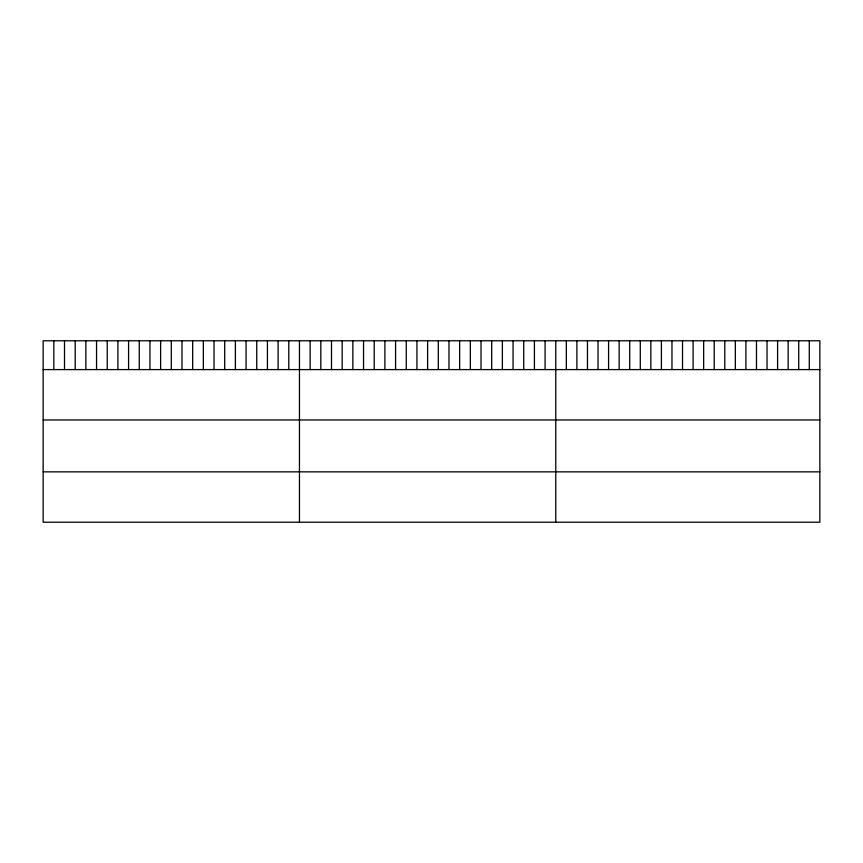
<?xml version="1.0" encoding="UTF-8"?>
<svg xmlns="http://www.w3.org/2000/svg" width="863" height="863" viewBox="0 0 863 863"><rect width="100%" height="100%" fill="white"/><g stroke="black" fill="none" stroke-linecap="round" stroke-linejoin="round"><path stroke-width="1.29" d="M819.85 369.591L819.85 522.223L43.15 522.223L43.15 340.777L819.85 340.777L819.85 369.591L43.15 369.591M43.15 419.968L819.85 419.968M43.15 471.856L819.85 471.856M809.289 340.777L809.289 369.591M798.728 340.777L798.728 369.591M788.156 340.777L788.156 369.591M777.595 340.777L777.595 369.591M767.034 340.777L767.034 369.591M756.473 340.777L756.473 369.591M745.912 340.777L745.912 369.591M735.341 340.777L735.341 369.591M724.78 340.777L724.78 369.591M714.219 340.777L714.219 369.591M703.658 340.777L703.658 369.591M693.097 340.777L693.097 369.591M682.525 340.777L682.525 369.591M671.964 340.777L671.964 369.591M661.403 340.777L661.403 369.591M650.842 340.777L650.842 369.591M640.281 340.777L640.281 369.591M629.71 340.777L629.71 369.591M619.149 340.777L619.149 369.591M608.588 340.777L608.588 369.591M598.027 340.777L598.027 369.591M587.466 340.777L587.466 369.591M576.894 340.777L576.894 369.591M566.333 340.777L566.333 369.591M555.772 340.777L555.772 522.223M545.092 340.777L545.092 369.591M534.413 340.777L534.413 369.591M523.733 340.777L523.733 369.591M513.054 340.777L513.054 369.591M502.374 340.777L502.374 369.591M491.694 340.777L491.694 369.591M481.015 340.777L481.015 369.591M470.335 340.777L470.335 369.591M459.655 340.777L459.655 369.591M448.976 340.777L448.976 369.591M438.296 340.777L438.296 369.591M427.617 340.777L427.617 369.591M416.937 340.777L416.937 369.591M406.257 340.777L406.257 369.591M395.578 340.777L395.578 369.591M384.898 340.777L384.898 369.591M374.218 340.777L374.218 369.591M363.539 340.777L363.539 369.591M352.859 340.777L352.859 369.591M342.18 340.777L342.18 369.591M331.5 340.777L331.5 369.591M320.82 340.777L320.82 369.591M310.141 340.777L310.141 369.591M299.461 340.777L299.461 522.223M288.781 340.777L288.781 369.591M278.102 340.777L278.102 369.591M267.422 340.777L267.422 369.591M256.743 340.777L256.743 369.591M246.063 340.777L246.063 369.591M235.383 340.777L235.383 369.591M224.704 340.777L224.704 369.591M214.024 340.777L214.024 369.591M203.344 340.777L203.344 369.591M192.665 340.777L192.665 369.591M181.985 340.777L181.985 369.591M171.306 340.777L171.306 369.591M160.626 340.777L160.626 369.591M149.946 340.777L149.946 369.591M139.267 340.777L139.267 369.591M128.587 340.777L128.587 369.591M117.907 340.777L117.907 369.591M107.228 340.777L107.228 369.591M96.548 340.777L96.548 369.591M85.868 340.777L85.868 369.591M75.189 340.777L75.189 369.591M64.509 340.777L64.509 369.591M53.83 340.777L53.83 369.591"/></g></svg>
